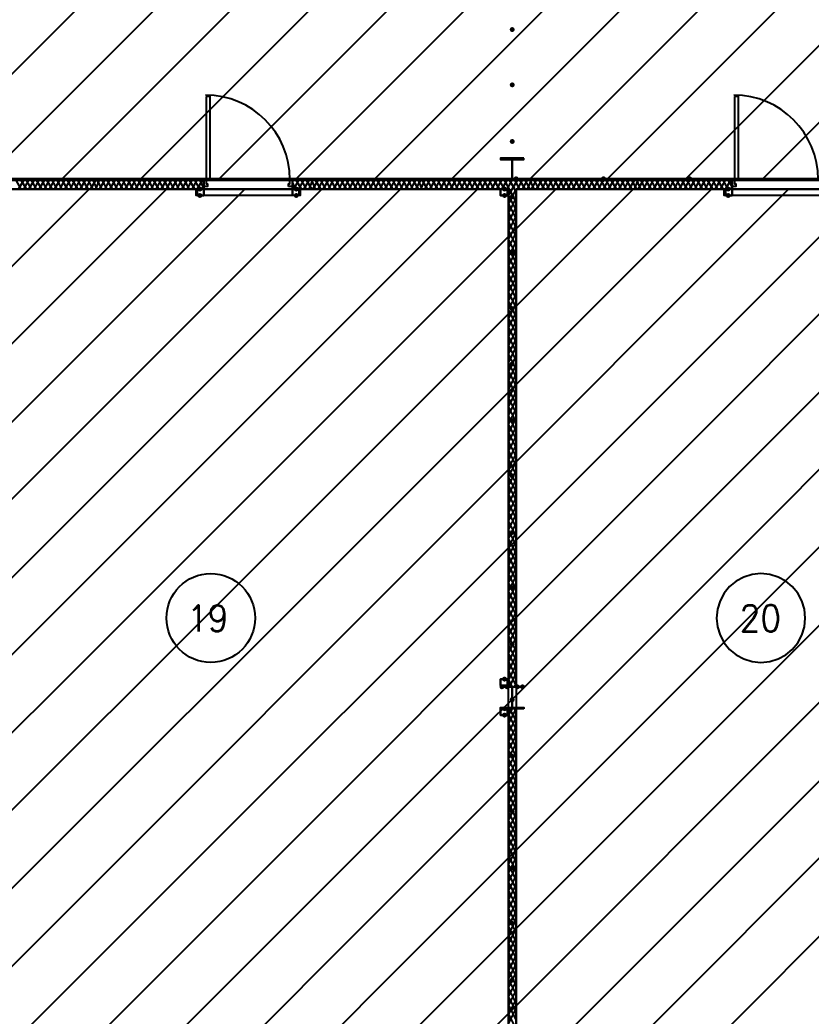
# Model space of a CAD drawing. Header units: millimetres. Extents: x 0 to 420, y 0 to 297.
# Drawn here: x 208.24 to 234.29, y 127.21 to 160 of the extents above; entities that cross this region are included whole.
import ezdxf

# ---------------------------------------------------------------- set-up
doc = ezdxf.new("R2010")
doc.units = ezdxf.units.MM
doc.layers.get('0').update_dxf_attribs({"linetype": 'CONTINUOUS'})
doc.styles.get("Standard").update_dxf_attribs({"font": 'STANDARD'})

msp = doc.modelspace()

# ---------------------------------------------------------------- hatches: boundary and pattern name
at = {"true_color": 0x000007}
for points in [[(224.536, 159.681333), (224.511129, 159.621537), (224.451333, 159.596667), (224.391538, 159.621537), (224.366667, 159.681333), (224.391537, 159.741129), (224.451333, 159.766), (224.511129, 159.741129)], [(224.536, 157.861), (224.511129, 157.801204), (224.451333, 157.776333), (224.391538, 157.801204), (224.366667, 157.861), (224.391537, 157.920796), (224.451333, 157.945667), (224.511129, 157.920796)], [(224.536, 155.998333), (224.511129, 155.938538), (224.451333, 155.913667), (224.391538, 155.938538), (224.366667, 155.998333), (224.391537, 156.058129), (224.451333, 156.083), (224.511129, 156.058129)], [(214.249, 154.432), (214.224129, 154.372204), (214.164333, 154.347333), (214.104537, 154.372204), (214.079667, 154.432), (214.104537, 154.491796), (214.164333, 154.516667), (214.224129, 154.491796)], [(217.424, 154.432), (217.399129, 154.372204), (217.339333, 154.347333), (217.279538, 154.372204), (217.254667, 154.432), (217.279537, 154.491796), (217.339333, 154.516667), (217.399129, 154.491796)], [(224.282, 154.432), (224.257129, 154.372204), (224.197333, 154.347333), (224.137538, 154.372204), (224.112667, 154.432), (224.137537, 154.491796), (224.197333, 154.516667), (224.257129, 154.491796)], [(231.648, 154.432), (231.623129, 154.372204), (231.563333, 154.347333), (231.503537, 154.372204), (231.478667, 154.432), (231.503537, 154.491796), (231.563333, 154.516667), (231.623129, 154.491796)], [(214.249, 154.220333), (214.224129, 154.160537), (214.164333, 154.135667), (214.104537, 154.160537), (214.079667, 154.220333), (214.104537, 154.280129), (214.164333, 154.305), (214.224129, 154.280129)], [(217.424, 154.220333), (217.399129, 154.160537), (217.339333, 154.135667), (217.279538, 154.160537), (217.254667, 154.220333), (217.279537, 154.280129), (217.339333, 154.305), (217.399129, 154.280129)], [(224.282, 154.220333), (224.257129, 154.160537), (224.197333, 154.135667), (224.137538, 154.160537), (224.112667, 154.220333), (224.137537, 154.280129), (224.197333, 154.305), (224.257129, 154.280129)], [(224.536, 154.178), (224.511129, 154.118204), (224.451333, 154.093333), (224.391538, 154.118204), (224.366667, 154.178), (224.391537, 154.237796), (224.451333, 154.262667), (224.511129, 154.237796)], [(231.648, 154.220333), (231.623129, 154.160537), (231.563333, 154.135667), (231.503537, 154.160537), (231.478667, 154.220333), (231.503537, 154.280129), (231.563333, 154.305), (231.623129, 154.280129)], [(224.536, 152.357667), (224.511129, 152.297871), (224.451333, 152.273), (224.391538, 152.297871), (224.366667, 152.357667), (224.391537, 152.417462), (224.451333, 152.442333), (224.511129, 152.417463)], [(224.536, 150.495), (224.511129, 150.435204), (224.451333, 150.410333), (224.391538, 150.435204), (224.366667, 150.495), (224.391537, 150.554796), (224.451333, 150.579667), (224.511129, 150.554796)], [(224.536, 148.674667), (224.511129, 148.614871), (224.451333, 148.59), (224.391538, 148.614871), (224.366667, 148.674667), (224.391537, 148.734462), (224.451333, 148.759333), (224.511129, 148.734463)], [(224.536, 146.812), (224.511129, 146.752204), (224.451333, 146.727333), (224.391538, 146.752204), (224.366667, 146.812), (224.391537, 146.871796), (224.451333, 146.896667), (224.511129, 146.871796)], [(224.536, 144.991667), (224.511129, 144.931871), (224.451333, 144.907), (224.391538, 144.931871), (224.366667, 144.991667), (224.391537, 145.051462), (224.451333, 145.076333), (224.511129, 145.051463)], [(224.536, 143.129), (224.511129, 143.069204), (224.451333, 143.044333), (224.391538, 143.069204), (224.366667, 143.129), (224.391537, 143.188796), (224.451333, 143.213667), (224.511129, 143.188796)], [(224.536, 141.308667), (224.511129, 141.248871), (224.451333, 141.224), (224.391538, 141.248871), (224.366667, 141.308667), (224.391537, 141.368462), (224.451333, 141.393333), (224.511129, 141.368463)], [(224.536, 139.446), (224.511129, 139.386204), (224.451333, 139.361333), (224.391538, 139.386204), (224.366667, 139.446), (224.391537, 139.505796), (224.451333, 139.530667), (224.511129, 139.505796)], [(224.282, 138.303), (224.257129, 138.243204), (224.197333, 138.218333), (224.137538, 138.243204), (224.112667, 138.303), (224.137537, 138.362796), (224.197333, 138.387667), (224.257129, 138.362796)], [(224.197333, 138.049), (224.172462, 137.989204), (224.112667, 137.964333), (224.052871, 137.989204), (224.028, 138.049), (224.052871, 138.108796), (224.112667, 138.133667), (224.172462, 138.108796)], [(224.366667, 138.049), (224.341796, 137.989204), (224.282, 137.964333), (224.222204, 137.989204), (224.197333, 138.049), (224.222204, 138.108796), (224.282, 138.133667), (224.341796, 138.108796)], [(224.705333, 138.049), (224.680462, 137.989204), (224.620667, 137.964333), (224.560871, 137.989204), (224.536, 138.049), (224.560871, 138.108796), (224.620667, 138.133667), (224.680462, 138.108796)], [(224.874667, 138.049), (224.849796, 137.989204), (224.79, 137.964333), (224.730204, 137.989204), (224.705333, 138.049), (224.730204, 138.108796), (224.79, 138.133667), (224.849796, 138.108796)], [(224.536, 137.625667), (224.511129, 137.565871), (224.451333, 137.541), (224.391538, 137.565871), (224.366667, 137.625667), (224.391537, 137.685462), (224.451333, 137.710333), (224.511129, 137.685463)], [(224.282, 137.329333), (224.257129, 137.269537), (224.197333, 137.244667), (224.137538, 137.269537), (224.112667, 137.329333), (224.137537, 137.389129), (224.197333, 137.414), (224.257129, 137.389129)], [(224.282, 137.117667), (224.257129, 137.057871), (224.197333, 137.033), (224.137538, 137.057871), (224.112667, 137.117667), (224.137537, 137.177462), (224.197333, 137.202333), (224.257129, 137.177463)], [(224.536, 135.763), (224.511129, 135.703204), (224.451333, 135.678333), (224.391538, 135.703204), (224.366667, 135.763), (224.391537, 135.822796), (224.451333, 135.847667), (224.511129, 135.822796)], [(224.536, 133.942667), (224.511129, 133.882871), (224.451333, 133.858), (224.391538, 133.882871), (224.366667, 133.942667), (224.391537, 134.002462), (224.451333, 134.027333), (224.511129, 134.002463)], [(224.536, 132.08), (224.511129, 132.020204), (224.451333, 131.995333), (224.391538, 132.020204), (224.366667, 132.08), (224.391537, 132.139796), (224.451333, 132.164667), (224.511129, 132.139796)], [(224.536, 130.259667), (224.511129, 130.199871), (224.451333, 130.175), (224.391538, 130.199871), (224.366667, 130.259667), (224.391537, 130.319462), (224.451333, 130.344333), (224.511129, 130.319463)], [(224.536, 128.397), (224.511129, 128.337204), (224.451333, 128.312333), (224.391538, 128.337204), (224.366667, 128.397), (224.391537, 128.456796), (224.451333, 128.481667), (224.511129, 128.456796)]]:
    msp.add_hatch(color=0, dxfattribs=at).paths.add_polyline_path(points, flags=0)
at = {"true_color": 0x0000fe}
for points in [[(224.663, 154.770667), (224.638129, 154.710871), (224.578333, 154.686), (224.518537, 154.710871), (224.493667, 154.770667), (224.518537, 154.830462), (224.578333, 154.855333), (224.638129, 154.830463)], [(227.499333, 154.728333), (227.474463, 154.668537), (227.414667, 154.643667), (227.354871, 154.668537), (227.33, 154.728333), (227.354871, 154.788129), (227.414667, 154.813), (227.474462, 154.788129)], [(227.541667, 154.770667), (227.516796, 154.710871), (227.457, 154.686), (227.397204, 154.710871), (227.372333, 154.770667), (227.397204, 154.830462), (227.457, 154.855333), (227.516796, 154.830463)], [(230.335667, 154.728333), (230.310796, 154.668537), (230.251, 154.643667), (230.191204, 154.668537), (230.166333, 154.728333), (230.191204, 154.788129), (230.251, 154.813), (230.310796, 154.788129)], [(230.378, 154.770667), (230.353129, 154.710871), (230.293333, 154.686), (230.233538, 154.710871), (230.208667, 154.770667), (230.233537, 154.830462), (230.293333, 154.855333), (230.353129, 154.830463)]]:
    msp.add_hatch(color=0, dxfattribs=at).paths.add_polyline_path(points, flags=0)
at = {"true_color": 0x000007}
h = msp.add_hatch(color=0, dxfattribs=at)
h.paths.add_polyline_path([(231.690333, 154.770667), (224.578333, 154.770667), (231.690333, 154.728333)], flags=0)
h.paths.add_polyline_path([(224.578333, 154.770667), (231.690333, 154.728333), (224.578333, 154.728333)], flags=0)

# ---------------------------------------------------------------- linework, layer by layer
at = {"color": 0, "true_color": 0x000006}
msp.add_lwpolyline([(242.527667, 236.600999), (258.572001, 236.600999), (258.572001, 201.845333), (392.938, 201.845333), (392.938, 154.728333), (258.572001, 154.728333), (258.572001, 119.972666), (242.485334, 119.972666), (242.485334, 154.770666), (108.161668, 154.770666), (108.161668, 201.802999), (242.189001, 201.802999), (242.527667, 201.802999)], close=True, dxfattribs=at)
for points in [[(204.512334, 154.770666), (258.572001, 208.830332)], [(207.094668, 154.770666), (258.572001, 206.247999)], [(209.634668, 154.770666), (258.572001, 203.665666)], [(212.217001, 154.770666), (259.291667, 201.845333)], [(214.799334, 154.770666), (261.874001, 201.845333)], [(217.339334, 154.770666), (264.414001, 201.845333)], [(219.921667, 154.770666), (266.996334, 201.845333)], [(222.461667, 154.770666), (269.536334, 201.845333)], [(225.044001, 154.770666), (272.118667, 201.845333)], [(227.584001, 154.770666), (274.658667, 201.845333)], [(230.166334, 154.770666), (277.241001, 201.845333)], [(232.706334, 154.770666), (279.781001, 201.845333)]]:
    msp.add_lwpolyline(points, dxfattribs=at)
at = {"color": 0, "true_color": 0x000008}
msp.add_lwpolyline([(120.734667, 201.845333), (120.734667, 154.728333), (242.189, 154.728333), (242.189, 201.845333)], close=True, dxfattribs=at)
at = {"color": 0, "true_color": 0x000007}
for points in [[(217.127667, 154.7495), (217.113351, 155.033009), (217.071333, 155.308327), (217.003007, 155.574061), (216.909766, 155.828818), (216.793004, 156.071204), (216.654114, 156.299824), (216.494491, 156.513286), (216.315528, 156.710195), (216.118619, 156.889158), (215.905157, 157.048781), (215.676537, 157.18767), (215.434151, 157.304432), (215.179395, 157.397674), (214.91366, 157.466), (214.638342, 157.508018), (214.354833, 157.522333)], [(234.526667, 154.7495), (234.512351, 155.033009), (234.470333, 155.308327), (234.402007, 155.574061), (234.308766, 155.828818), (234.192004, 156.071204), (234.053114, 156.299824), (233.893491, 156.513286), (233.714528, 156.710195), (233.517619, 156.889158), (233.304157, 157.048781), (233.075537, 157.18767), (232.833151, 157.304432), (232.578395, 157.397674), (232.31266, 157.466), (232.037342, 157.508018), (231.753833, 157.522333)], [(224.112667, 155.448), (224.112667, 155.405667)], [(224.282, 155.448), (224.282, 155.405667)], [(224.451333, 155.448), (224.451333, 154.728333)], [(224.620667, 155.448), (224.620667, 155.405667)], [(224.79, 155.448), (224.79, 155.405667)], [(224.112667, 154.770667), (224.112667, 154.728333)], [(224.282, 154.770667), (224.282, 154.728333)], [(231.690333, 154.770667), (224.578333, 154.770667), (231.690333, 154.770667), (224.578333, 154.728333)], [(224.620667, 154.770667), (224.620667, 154.728333)], [(224.79, 154.770667), (224.79, 154.728333)], [(214.291333, 154.728333), (199.813333, 154.728333)], [(207.221667, 154.432), (214.291333, 154.432)], [(208.28, 154.432), (208.110667, 154.728333)], [(208.195333, 154.432), (208.364667, 154.728333)], [(208.449333, 154.432), (208.28, 154.728333)], [(208.364667, 154.432), (208.534, 154.728333)], [(208.618667, 154.432), (208.449333, 154.728333)], [(208.534, 154.432), (208.703333, 154.728333)], [(208.788, 154.432), (208.618667, 154.728333)], [(208.703333, 154.432), (208.872667, 154.728333)], [(208.957333, 154.432), (208.788, 154.728333)], [(208.872667, 154.432), (209.042, 154.728333)], [(209.126667, 154.432), (208.957333, 154.728333)], [(209.042, 154.432), (209.211333, 154.728333)], [(209.296, 154.432), (209.126667, 154.728333)], [(209.211333, 154.432), (209.380667, 154.728333)], [(209.465333, 154.432), (209.296, 154.728333)], [(209.380667, 154.432), (209.55, 154.728333)], [(209.634667, 154.432), (209.465333, 154.728333)], [(209.55, 154.432), (209.719333, 154.728333)], [(209.804, 154.432), (209.634667, 154.728333)], [(209.719333, 154.432), (209.888667, 154.728333)], [(209.973333, 154.432), (209.804, 154.728333)], [(209.888667, 154.432), (210.058, 154.728333)], [(210.142667, 154.432), (209.973333, 154.728333)], [(210.058, 154.432), (210.227333, 154.728333)], [(210.312, 154.432), (210.142667, 154.728333)], [(210.227333, 154.432), (210.396667, 154.728333)], [(210.481333, 154.432), (210.312, 154.728333)], [(210.396667, 154.432), (210.566, 154.728333)], [(210.650667, 154.432), (210.481333, 154.728333)], [(210.566, 154.432), (210.735333, 154.728333)], [(210.777667, 154.432), (210.650667, 154.728333)], [(210.735333, 154.432), (210.862333, 154.728333)], [(210.947, 154.432), (210.777667, 154.728333)], [(210.862333, 154.432), (211.031667, 154.728333)], [(211.116333, 154.432), (210.947, 154.728333)], [(211.031667, 154.432), (211.201, 154.728333)], [(211.285667, 154.432), (211.116333, 154.728333)], [(211.201, 154.432), (211.370333, 154.728333)], [(211.455, 154.432), (211.285667, 154.728333)], [(211.370333, 154.432), (211.539667, 154.728333)], [(211.624333, 154.432), (211.455, 154.728333)], [(211.539667, 154.432), (211.709, 154.728333)], [(211.793667, 154.432), (211.624333, 154.728333)], [(211.709, 154.432), (211.878333, 154.728333)], [(211.963, 154.432), (211.793667, 154.728333)], [(211.878333, 154.432), (212.047667, 154.728333)], [(212.132333, 154.432), (211.963, 154.728333)], [(212.047667, 154.432), (212.217, 154.728333)], [(212.301667, 154.432), (212.132333, 154.728333)], [(212.217, 154.432), (212.386333, 154.728333)], [(212.471, 154.432), (212.301667, 154.728333)], [(212.386333, 154.432), (212.555667, 154.728333)], [(212.640333, 154.432), (212.471, 154.728333)], [(212.555667, 154.432), (212.725, 154.728333)], [(212.809667, 154.432), (212.640333, 154.728333)], [(212.725, 154.432), (212.894333, 154.728333)], [(212.979, 154.432), (212.809667, 154.728333)], [(212.894333, 154.432), (213.063667, 154.728333)], [(213.148333, 154.432), (212.979, 154.728333)], [(213.063667, 154.432), (213.233, 154.728333)], [(213.317667, 154.432), (213.148333, 154.728333)], [(213.233, 154.432), (213.402333, 154.728333)], [(213.487, 154.432), (213.317667, 154.728333)], [(213.402333, 154.432), (213.571667, 154.728333)], [(213.656333, 154.432), (213.487, 154.728333)], [(213.571667, 154.432), (213.741, 154.728333)], [(213.825667, 154.432), (213.656333, 154.728333)], [(213.741, 154.432), (213.910333, 154.728333)], [(213.995, 154.432), (213.825667, 154.728333)], [(213.910333, 154.432), (214.079667, 154.728333)], [(214.164333, 154.432), (213.995, 154.728333)], [(214.079667, 154.432), (214.249, 154.728333)], [(214.291333, 154.474333), (214.164333, 154.728333)], [(214.249, 154.432), (214.291333, 154.559)], [(214.291333, 154.728333), (214.291333, 154.516667), (214.291333, 154.432)], [(214.291333, 154.432), (214.291333, 154.516667), (214.291333, 154.728333), (214.291333, 154.516667)], [(214.291333, 154.347333), (214.291333, 154.432), (215.773, 154.432)], [(215.773, 154.432), (217.212333, 154.432), (217.212333, 154.347333)], [(217.212333, 154.686), (217.254667, 154.728333)], [(217.212333, 154.728333), (217.212333, 154.516667), (217.212333, 154.432)], [(217.212333, 154.432), (217.212333, 154.516667), (217.212333, 154.728333), (217.212333, 154.516667)], [(231.690333, 154.728333), (217.212333, 154.728333)], [(217.339333, 154.432), (217.212333, 154.643667)], [(217.212333, 154.432), (224.324333, 154.432)], [(217.254667, 154.432), (217.424, 154.728333)], [(217.508667, 154.432), (217.339333, 154.728333)], [(217.424, 154.432), (217.593333, 154.728333)], [(217.678, 154.432), (217.508667, 154.728333)], [(217.593333, 154.432), (217.762667, 154.728333)], [(217.847333, 154.432), (217.678, 154.728333)], [(217.762667, 154.432), (217.889667, 154.728333)], [(217.974333, 154.432), (217.847333, 154.728333)], [(217.889667, 154.432), (218.059, 154.728333)], [(218.143667, 154.432), (217.974333, 154.728333)], [(218.059, 154.432), (218.228333, 154.728333)], [(218.313, 154.432), (218.143667, 154.728333)], [(218.228333, 154.432), (218.397667, 154.728333)], [(218.482333, 154.432), (218.313, 154.728333)], [(218.397667, 154.432), (218.567, 154.728333)], [(218.651667, 154.432), (218.482333, 154.728333)], [(218.567, 154.432), (218.736333, 154.728333)], [(218.821, 154.432), (218.651667, 154.728333)], [(218.736333, 154.432), (218.905667, 154.728333)], [(218.990333, 154.432), (218.821, 154.728333)], [(218.905667, 154.432), (219.075, 154.728333)], [(219.159667, 154.432), (218.990333, 154.728333)], [(219.075, 154.432), (219.244333, 154.728333)], [(219.329, 154.432), (219.159667, 154.728333)], [(219.244333, 154.432), (219.413667, 154.728333)], [(219.498333, 154.432), (219.329, 154.728333)], [(219.413667, 154.432), (219.583, 154.728333)], [(219.667667, 154.432), (219.498333, 154.728333)], [(219.583, 154.432), (219.752333, 154.728333)], [(219.837, 154.432), (219.667667, 154.728333)], [(219.752333, 154.432), (219.921667, 154.728333)], [(220.006333, 154.432), (219.837, 154.728333)], [(219.921667, 154.432), (220.091, 154.728333)], [(220.175667, 154.432), (220.006333, 154.728333)], [(220.091, 154.432), (220.260333, 154.728333)], [(220.345, 154.432), (220.175667, 154.728333)], [(220.260333, 154.432), (220.429667, 154.728333)], [(220.514333, 154.432), (220.345, 154.728333)], [(220.429667, 154.432), (220.599, 154.728333)], [(220.683667, 154.432), (220.514333, 154.728333)], [(220.599, 154.432), (220.768333, 154.728333)], [(220.853, 154.432), (220.683667, 154.728333)], [(220.768333, 154.432), (220.937667, 154.728333)], [(221.022333, 154.432), (220.853, 154.728333)], [(220.937667, 154.432), (221.107, 154.728333)], [(221.191667, 154.432), (221.022333, 154.728333)], [(221.107, 154.432), (221.276333, 154.728333)], [(221.361, 154.432), (221.191667, 154.728333)], [(221.276333, 154.432), (221.445667, 154.728333)], [(221.488, 154.432), (221.361, 154.728333)], [(221.445667, 154.432), (221.572667, 154.728333)], [(221.657333, 154.432), (221.488, 154.728333)], [(221.572667, 154.432), (221.742, 154.728333)], [(221.826667, 154.432), (221.657333, 154.728333)], [(221.742, 154.432), (221.911333, 154.728333)], [(221.996, 154.432), (221.826667, 154.728333)], [(221.911333, 154.432), (222.080667, 154.728333)], [(222.165333, 154.432), (221.996, 154.728333)], [(222.080667, 154.432), (222.25, 154.728333)], [(222.334667, 154.432), (222.165333, 154.728333)], [(222.25, 154.432), (222.419333, 154.728333)], [(222.504, 154.432), (222.334667, 154.728333)], [(222.419333, 154.432), (222.588667, 154.728333)], [(222.673333, 154.432), (222.504, 154.728333)], [(222.588667, 154.432), (222.758, 154.728333)], [(222.842667, 154.432), (222.673333, 154.728333)], [(222.758, 154.432), (222.927333, 154.728333)], [(223.012, 154.432), (222.842667, 154.728333)], [(222.927333, 154.432), (223.096667, 154.728333)], [(223.181333, 154.432), (223.012, 154.728333)], [(223.096667, 154.432), (223.266, 154.728333)], [(223.350667, 154.432), (223.181333, 154.728333)], [(223.266, 154.432), (223.435333, 154.728333)], [(223.52, 154.432), (223.350667, 154.728333)], [(223.435333, 154.432), (223.604667, 154.728333)], [(223.689333, 154.432), (223.52, 154.728333)], [(223.604667, 154.432), (223.774, 154.728333)], [(223.858667, 154.432), (223.689333, 154.728333)], [(223.774, 154.432), (223.943333, 154.728333)], [(224.028, 154.432), (223.858667, 154.728333)], [(223.943333, 154.432), (224.112667, 154.728333)], [(224.197333, 154.432), (224.028, 154.728333)], [(224.112667, 154.432), (224.282, 154.728333)], [(224.366667, 154.432), (224.197333, 154.728333)], [(224.282, 154.432), (224.451333, 154.728333)], [(224.324333, 154.220333), (224.451333, 154.432)], [(224.324333, 153.924), (224.578333, 154.432)], [(224.324333, 154.432), (224.324333, 138.049), (224.578333, 138.049), (224.578333, 154.432)], [(224.536, 154.432), (224.366667, 154.728333)], [(224.578333, 154.008667), (224.366667, 154.432)], [(224.451333, 154.432), (224.620667, 154.728333)], [(224.705333, 154.432), (224.536, 154.728333)], [(224.578333, 154.305), (224.536, 154.432)], [(224.578333, 154.432), (231.690333, 154.432)], [(224.620667, 154.432), (224.79, 154.728333)], [(224.874667, 154.432), (224.705333, 154.728333)], [(224.79, 154.432), (224.959333, 154.728333)], [(225.044, 154.432), (224.874667, 154.728333)], [(224.959333, 154.432), (225.086333, 154.728333)], [(225.171, 154.432), (225.044, 154.728333)], [(225.086333, 154.432), (225.255667, 154.728333)], [(225.340333, 154.432), (225.171, 154.728333)], [(225.255667, 154.432), (225.425, 154.728333)], [(225.509667, 154.432), (225.340333, 154.728333)], [(225.425, 154.432), (225.594333, 154.728333)], [(225.679, 154.432), (225.509667, 154.728333)], [(225.594333, 154.432), (225.763667, 154.728333)], [(225.848333, 154.432), (225.679, 154.728333)], [(225.763667, 154.432), (225.933, 154.728333)], [(226.017667, 154.432), (225.848333, 154.728333)], [(225.933, 154.432), (226.102333, 154.728333)], [(226.187, 154.432), (226.017667, 154.728333)], [(226.102333, 154.432), (226.271667, 154.728333)], [(226.356333, 154.432), (226.187, 154.728333)], [(226.271667, 154.432), (226.441, 154.728333)], [(226.525667, 154.432), (226.356333, 154.728333)], [(226.441, 154.432), (226.610333, 154.728333)], [(226.695, 154.432), (226.525667, 154.728333)], [(226.610333, 154.432), (226.779667, 154.728333)], [(226.864333, 154.432), (226.695, 154.728333)], [(226.779667, 154.432), (226.949, 154.728333)], [(227.033667, 154.432), (226.864333, 154.728333)], [(226.949, 154.432), (227.118333, 154.728333)], [(227.203, 154.432), (227.033667, 154.728333)], [(227.118333, 154.432), (227.287667, 154.728333)], [(227.372333, 154.432), (227.203, 154.728333)], [(227.287667, 154.432), (227.457, 154.728333)], [(227.541667, 154.432), (227.372333, 154.728333)], [(227.457, 154.432), (227.626333, 154.728333)], [(227.711, 154.432), (227.541667, 154.728333)], [(227.626333, 154.432), (227.795667, 154.728333)], [(227.880333, 154.432), (227.711, 154.728333)], [(227.795667, 154.432), (227.965, 154.728333)], [(228.049667, 154.432), (227.880333, 154.728333)], [(227.965, 154.432), (228.134333, 154.728333)], [(228.219, 154.432), (228.049667, 154.728333)], [(228.134333, 154.432), (228.303667, 154.728333)], [(228.388333, 154.432), (228.219, 154.728333)], [(228.303667, 154.432), (228.473, 154.728333)], [(228.557667, 154.432), (228.388333, 154.728333)], [(228.473, 154.432), (228.6, 154.728333)], [(228.684667, 154.432), (228.557667, 154.728333)], [(228.6, 154.432), (228.769333, 154.728333)], [(228.854, 154.432), (228.684667, 154.728333)], [(228.769333, 154.432), (228.938667, 154.728333)], [(229.023333, 154.432), (228.854, 154.728333)], [(228.938667, 154.432), (229.108, 154.728333)], [(229.192667, 154.432), (229.023333, 154.728333)], [(229.108, 154.432), (229.277333, 154.728333)], [(229.362, 154.432), (229.192667, 154.728333)], [(229.277333, 154.432), (229.446667, 154.728333)], [(229.531333, 154.432), (229.362, 154.728333)], [(229.446667, 154.432), (229.616, 154.728333)], [(229.700667, 154.432), (229.531333, 154.728333)], [(229.616, 154.432), (229.785333, 154.728333)], [(229.87, 154.432), (229.700667, 154.728333)], [(229.785333, 154.432), (229.954667, 154.728333)], [(230.039333, 154.432), (229.87, 154.728333)], [(229.954667, 154.432), (230.124, 154.728333)], [(230.208667, 154.432), (230.039333, 154.728333)], [(230.124, 154.432), (230.293333, 154.728333)], [(230.378, 154.432), (230.208667, 154.728333)], [(230.293333, 154.432), (230.462667, 154.728333)], [(230.547333, 154.432), (230.378, 154.728333)], [(230.462667, 154.432), (230.632, 154.728333)], [(230.716667, 154.432), (230.547333, 154.728333)], [(230.632, 154.432), (230.801333, 154.728333)], [(230.886, 154.432), (230.716667, 154.728333)], [(230.801333, 154.432), (230.970667, 154.728333)], [(231.055333, 154.432), (230.886, 154.728333)], [(230.970667, 154.432), (231.14, 154.728333)], [(231.224667, 154.432), (231.055333, 154.728333)], [(231.14, 154.432), (231.309333, 154.728333)], [(231.394, 154.432), (231.224667, 154.728333)], [(231.309333, 154.432), (231.478667, 154.728333)], [(231.563333, 154.432), (231.394, 154.728333)], [(231.478667, 154.432), (231.648, 154.728333)], [(231.690333, 154.516667), (231.563333, 154.728333)], [(231.648, 154.432), (231.690333, 154.516667)], [(231.690333, 154.728333), (231.690333, 154.516667), (231.690333, 154.432)], [(231.690333, 154.432), (231.690333, 154.516667), (231.690333, 154.728333), (231.690333, 154.516667)], [(231.690333, 154.347333), (231.690333, 154.432), (233.129667, 154.432)], [(233.129667, 154.432), (234.611333, 154.432), (234.611333, 154.347333)], [(215.773, 154.220333), (214.291333, 154.220333), (214.291333, 154.347333)], [(217.212333, 154.347333), (217.212333, 154.220333), (215.773, 154.220333)], [(224.578333, 153.754667), (224.324333, 154.220333)], [(224.324333, 153.627667), (224.578333, 154.135667)], [(233.129667, 154.220333), (231.690333, 154.220333), (231.690333, 154.347333)], [(234.611333, 154.347333), (234.611333, 154.220333), (233.129667, 154.220333)], [(224.578333, 153.458333), (224.324333, 153.966333)], [(224.324333, 153.331333), (224.578333, 153.839333)], [(224.578333, 153.162), (224.324333, 153.67)], [(224.324333, 153.035), (224.578333, 153.543)], [(224.578333, 152.865667), (224.324333, 153.373667)], [(224.324333, 152.781), (224.578333, 153.246667)], [(224.578333, 152.569333), (224.324333, 153.077333)], [(224.324333, 152.484667), (224.578333, 152.992667)], [(224.578333, 152.273), (224.324333, 152.781)], [(224.324333, 152.188333), (224.578333, 152.696333)], [(224.578333, 152.019), (224.324333, 152.484667)], [(224.324333, 151.892), (224.578333, 152.4)], [(224.578333, 151.722667), (224.324333, 152.230667)], [(224.324333, 151.595667), (224.578333, 152.103667)], [(224.578333, 151.426333), (224.324333, 151.934333)], [(224.324333, 151.299333), (224.578333, 151.807333)], [(224.578333, 151.13), (224.324333, 151.638)], [(224.324333, 151.045333), (224.578333, 151.511)], [(224.578333, 150.833667), (224.324333, 151.341667)], [(224.324333, 150.749), (224.578333, 151.257)], [(224.578333, 150.537333), (224.324333, 151.045333)], [(224.324333, 150.452667), (224.578333, 150.960667)], [(224.578333, 150.241), (224.324333, 150.749)], [(224.324333, 150.156333), (224.578333, 150.664333)], [(224.578333, 149.987), (224.324333, 150.452667)], [(224.324333, 149.86), (224.578333, 150.368)], [(224.578333, 149.690667), (224.324333, 150.198667)], [(224.324333, 149.563667), (224.578333, 150.071667)], [(224.578333, 149.394333), (224.324333, 149.902333)], [(224.324333, 149.267333), (224.578333, 149.775333)], [(224.578333, 149.098), (224.324333, 149.606)], [(224.324333, 149.013333), (224.578333, 149.479)], [(224.578333, 148.801667), (224.324333, 149.309667)], [(224.324333, 148.717), (224.578333, 149.225)], [(224.578333, 148.505333), (224.324333, 149.013333)], [(224.324333, 148.420667), (224.578333, 148.928667)], [(224.578333, 148.251333), (224.324333, 148.717)], [(224.324333, 148.124333), (224.578333, 148.632333)], [(224.578333, 147.955), (224.324333, 148.463)], [(224.324333, 147.828), (224.578333, 148.336)], [(224.578333, 147.658667), (224.324333, 148.166667)], [(224.324333, 147.531667), (224.578333, 148.039667)], [(224.578333, 147.362333), (224.324333, 147.870333)], [(224.324333, 147.277667), (224.578333, 147.743333)], [(224.578333, 147.066), (224.324333, 147.574)], [(224.324333, 146.981333), (224.578333, 147.489333)], [(224.578333, 146.769667), (224.324333, 147.277667)], [(224.324333, 146.685), (224.578333, 147.193)], [(224.578333, 146.473333), (224.324333, 146.981333)], [(224.324333, 146.388667), (224.578333, 146.896667)], [(224.578333, 146.219333), (224.324333, 146.685)], [(224.324333, 146.092333), (224.578333, 146.600333)], [(224.578333, 145.923), (224.324333, 146.431)], [(224.324333, 145.796), (224.578333, 146.304)], [(224.578333, 145.626667), (224.324333, 146.134667)], [(224.324333, 145.499667), (224.578333, 146.007667)], [(224.578333, 145.330333), (224.324333, 145.838333)], [(224.324333, 145.245667), (224.578333, 145.711333)], [(224.578333, 145.034), (224.324333, 145.542)], [(224.324333, 144.949333), (224.578333, 145.457333)], [(224.578333, 144.737667), (224.324333, 145.245667)], [(224.324333, 144.653), (224.578333, 145.161)], [(224.578333, 144.483667), (224.324333, 144.949333)], [(224.324333, 144.356667), (224.578333, 144.864667)], [(224.578333, 144.187333), (224.324333, 144.695333)], [(224.324333, 144.060333), (224.578333, 144.568333)], [(224.578333, 143.891), (224.324333, 144.399)], [(224.324333, 143.764), (224.578333, 144.272)], [(224.578333, 143.594667), (224.324333, 144.102667)], [(224.324333, 143.51), (224.578333, 143.975667)], [(224.578333, 143.298333), (224.324333, 143.806333)], [(224.324333, 143.213667), (224.578333, 143.721667)], [(224.578333, 143.002), (224.324333, 143.51)], [(224.324333, 142.917333), (224.578333, 143.425333)], [(224.578333, 142.705667), (224.324333, 143.213667)], [(224.324333, 142.621), (224.578333, 143.129)], [(224.578333, 142.451667), (224.324333, 142.917333)], [(224.324333, 142.324667), (224.578333, 142.832667)], [(224.578333, 142.155333), (224.324333, 142.663333)], [(224.324333, 142.028333), (224.578333, 142.536333)], [(224.578333, 141.859), (224.324333, 142.367)], [(224.324333, 141.732), (224.578333, 142.24)], [(224.578333, 141.562667), (224.324333, 142.070667)], [(224.324333, 141.478), (224.578333, 141.943667)], [(224.578333, 141.266333), (224.324333, 141.774333)], [(224.324333, 141.181667), (224.578333, 141.689667)], [(234.103333, 140.313833), (234.073661, 140.608177), (233.988561, 140.882329), (233.853905, 141.130416), (233.675566, 141.346566), (233.459416, 141.524905), (233.211329, 141.659561), (232.937177, 141.744661), (232.642833, 141.774333), (232.34849, 141.744661), (232.074338, 141.659561), (231.826251, 141.524905), (231.610101, 141.346566), (231.431762, 141.130416), (231.297106, 140.882329), (231.212005, 140.608177), (231.182333, 140.313833)], [(224.578333, 140.97), (224.324333, 141.478)], [(224.324333, 140.885333), (224.578333, 141.393333)], [(224.578333, 140.716), (224.324333, 141.181667)], [(224.324333, 140.589), (224.578333, 141.097)], [(224.578333, 140.419667), (224.324333, 140.927667)], [(224.324333, 140.292667), (224.578333, 140.800667)], [(224.578333, 140.123333), (224.324333, 140.631333)], [(224.324333, 139.996333), (224.578333, 140.504333)], [(224.578333, 139.827), (224.324333, 140.335)], [(224.324333, 139.742333), (224.578333, 140.208)], [(224.578333, 139.530667), (224.324333, 140.038667)], [(231.182333, 140.313833), (231.212005, 140.01949), (231.297106, 139.745338), (231.431762, 139.497251), (231.610101, 139.281101), (231.826251, 139.102762), (232.074338, 138.968106), (232.34849, 138.883005), (232.642833, 138.853333), (232.937177, 138.883005), (233.211329, 138.968106), (233.459416, 139.102762), (233.675566, 139.281101), (233.853905, 139.497251), (233.988561, 139.745338), (234.073661, 140.01949), (234.103333, 140.313833)], [(224.324333, 139.446), (224.578333, 139.954)], [(224.578333, 139.234333), (224.324333, 139.742333)], [(224.324333, 139.149667), (224.578333, 139.657667)], [(224.578333, 138.938), (224.324333, 139.446)], [(224.324333, 138.853333), (224.578333, 139.361333)], [(224.578333, 138.684), (224.324333, 139.149667)], [(224.324333, 138.557), (224.578333, 139.065)], [(224.578333, 138.387667), (224.324333, 138.895667)], [(224.324333, 138.260667), (224.578333, 138.768667)], [(224.578333, 138.091333), (224.324333, 138.599333)], [(224.366667, 138.049), (224.578333, 138.472333)], [(224.197333, 138.091333), (224.197333, 138.049)], [(224.451333, 138.049), (224.324333, 138.303)], [(224.451333, 137.329333), (224.451333, 138.049)], [(224.536, 138.049), (224.578333, 138.176)], [(224.112667, 137.329333), (224.112667, 137.371667)], [(224.282, 137.329333), (224.282, 137.371667)], [(224.324333, 137.117667), (224.451333, 137.329333)], [(224.324333, 136.821333), (224.578333, 137.329333)], [(224.578333, 136.652), (224.324333, 137.16)], [(224.578333, 136.948333), (224.366667, 137.329333)], [(224.578333, 137.202333), (224.536, 137.329333)], [(224.620667, 137.329333), (224.620667, 137.371667)], [(224.79, 137.329333), (224.79, 137.371667)], [(224.324333, 136.525), (224.578333, 137.033)], [(224.578333, 136.355667), (224.324333, 136.863667)], [(224.324333, 136.228667), (224.578333, 136.736667)], [(224.578333, 136.059333), (224.324333, 136.567333)], [(224.324333, 135.974667), (224.578333, 136.440333)], [(224.578333, 135.763), (224.324333, 136.271)], [(224.324333, 135.678333), (224.578333, 136.186333)], [(224.578333, 135.466667), (224.324333, 135.974667)], [(224.324333, 135.382), (224.578333, 135.89)], [(224.578333, 135.170333), (224.324333, 135.678333)], [(224.324333, 135.085667), (224.578333, 135.593667)], [(224.578333, 134.916333), (224.324333, 135.382)], [(224.324333, 134.789333), (224.578333, 135.297333)], [(224.578333, 134.62), (224.324333, 135.128)], [(224.324333, 134.493), (224.578333, 135.001)], [(224.578333, 134.323667), (224.324333, 134.831667)], [(224.324333, 134.196667), (224.578333, 134.704667)], [(224.578333, 134.027333), (224.324333, 134.535333)], [(224.324333, 133.942667), (224.578333, 134.408333)], [(224.578333, 133.731), (224.324333, 134.239)], [(224.324333, 133.646333), (224.578333, 134.154333)], [(224.578333, 133.434667), (224.324333, 133.942667)], [(224.324333, 133.35), (224.578333, 133.858)], [(224.578333, 133.180667), (224.324333, 133.646333)], [(224.324333, 133.053667), (224.578333, 133.561667)], [(224.578333, 132.884333), (224.324333, 133.392333)], [(224.324333, 132.757333), (224.578333, 133.265333)], [(224.578333, 132.588), (224.324333, 133.096)], [(224.324333, 132.461), (224.578333, 132.969)], [(224.578333, 132.291667), (224.324333, 132.799667)], [(224.324333, 132.207), (224.578333, 132.672667)], [(224.578333, 131.995333), (224.324333, 132.503333)], [(224.324333, 131.910667), (224.578333, 132.418667)], [(224.578333, 131.699), (224.324333, 132.207)], [(224.324333, 131.614333), (224.578333, 132.122333)], [(224.578333, 131.402667), (224.324333, 131.910667)], [(224.324333, 131.318), (224.578333, 131.826)], [(224.578333, 131.148667), (224.324333, 131.614333)], [(224.324333, 131.021667), (224.578333, 131.529667)], [(224.578333, 130.852333), (224.324333, 131.360333)], [(224.324333, 130.725333), (224.578333, 131.233333)], [(224.578333, 130.556), (224.324333, 131.064)], [(224.324333, 130.429), (224.578333, 130.937)], [(224.578333, 130.259667), (224.324333, 130.767667)], [(224.324333, 130.175), (224.578333, 130.640667)], [(224.578333, 129.963333), (224.324333, 130.471333)], [(224.324333, 129.878667), (224.578333, 130.386667)], [(224.578333, 129.667), (224.324333, 130.175)], [(224.324333, 129.582333), (224.578333, 130.090333)], [(224.578333, 129.413), (224.324333, 129.878667)], [(224.324333, 129.286), (224.578333, 129.794)], [(224.578333, 129.116667), (224.324333, 129.624667)], [(224.324333, 128.989667), (224.578333, 129.497667)], [(224.578333, 128.820333), (224.324333, 129.328333)], [(224.324333, 128.693333), (224.578333, 129.201333)], [(224.578333, 128.524), (224.324333, 129.032)], [(224.324333, 128.439333), (224.578333, 128.905)], [(224.578333, 128.227667), (224.324333, 128.735667)], [(224.324333, 128.143), (224.578333, 128.651)], [(224.578333, 127.931333), (224.324333, 128.439333)], [(224.324333, 127.846667), (224.578333, 128.354667)], [(224.578333, 127.635), (224.324333, 128.143)], [(224.324333, 127.550333), (224.578333, 128.058333)], [(224.578333, 127.381), (224.324333, 127.846667)], [(224.324333, 127.254), (224.578333, 127.762)], [(224.578333, 127.084667), (224.324333, 127.592667)], [(224.324333, 126.957667), (224.578333, 127.465667)], [(224.578333, 126.788333), (224.324333, 127.296333)]]:
    msp.add_lwpolyline(points, dxfattribs=at)
for points in [[(214.376, 157.48), (214.376, 154.728333), (214.503, 154.728333), (214.503, 157.48)], [(231.775, 157.48), (231.775, 154.728333), (231.902, 154.728333), (231.902, 157.48)], [(224.832333, 155.448), (224.070333, 155.448), (224.070333, 155.405667), (224.451333, 155.405667), (224.451333, 154.770667), (224.070333, 154.770667), (224.070333, 154.728333), (224.832333, 154.728333), (224.832333, 154.770667), (224.451333, 154.770667), (224.451333, 155.405667), (224.832333, 155.405667)], [(231.690333, 154.770667), (224.578333, 154.770667), (231.690333, 154.728333)], [(224.578333, 154.770667), (231.690333, 154.728333), (224.578333, 154.728333)], [(231.690333, 154.770667), (231.690333, 154.728333), (224.578333, 154.728333), (224.578333, 154.770667), (231.690333, 154.770667), (224.578333, 154.770667), (224.578333, 154.728333), (231.690333, 154.728333)], [(214.037333, 154.432), (214.291333, 154.432), (214.291333, 154.220333), (214.037333, 154.220333)], [(214.079667, 154.432), (214.079667, 154.220333), (214.291333, 154.220333), (214.291333, 154.432)], [(214.291333, 154.516667), (214.291333, 154.728333), (214.376, 154.728333), (214.376, 154.601333), (214.418333, 154.601333), (214.418333, 154.516667)], [(217.085333, 154.516667), (217.085333, 154.601333), (217.127667, 154.601333), (217.127667, 154.728333), (217.212333, 154.728333), (217.212333, 154.516667)], [(217.212333, 154.432), (217.424, 154.432), (217.424, 154.220333), (217.212333, 154.220333), (217.212333, 154.432), (217.466333, 154.432), (217.466333, 154.220333), (217.212333, 154.220333)], [(224.324333, 154.432), (224.070333, 154.432), (224.070333, 154.220333), (224.324333, 154.220333)], [(224.282, 154.432), (224.282, 154.220333), (224.070333, 154.220333), (224.070333, 154.432)], [(231.436333, 154.432), (231.690333, 154.432), (231.690333, 154.220333), (231.436333, 154.220333)], [(231.478667, 154.432), (231.478667, 154.220333), (231.690333, 154.220333), (231.690333, 154.432)], [(231.690333, 154.516667), (231.690333, 154.728333), (231.775, 154.728333), (231.775, 154.601333), (231.817333, 154.601333), (231.817333, 154.516667)], [(224.324333, 138.303), (224.070333, 138.303), (224.070333, 138.049), (224.324333, 138.049)], [(224.282, 138.303), (224.282, 138.091333), (224.070333, 138.091333), (224.070333, 138.303)], [(224.832333, 137.329333), (224.070333, 137.329333), (224.070333, 137.371667), (224.451333, 137.371667), (224.451333, 138.049), (224.070333, 138.049), (224.832333, 138.049), (224.451333, 138.049), (224.451333, 137.371667), (224.832333, 137.371667)], [(224.324333, 137.329333), (224.070333, 137.329333), (224.070333, 137.117667), (224.324333, 137.117667)], [(224.282, 137.329333), (224.282, 137.117667), (224.070333, 137.117667), (224.070333, 137.329333)], [(224.324333, 137.329333), (224.324333, 120.692333), (224.578333, 120.692333), (224.578333, 137.329333)]]:
    msp.add_lwpolyline(points, close=True, dxfattribs=at)
at = {"color": 0, "true_color": 0x000001}
for points in [[(176.022001, 119.972666), (210.523668, 154.431999)], [(178.562001, 119.972666), (213.063667, 154.431999)], [(181.144334, 119.972666), (215.646001, 154.431999)], [(183.684334, 119.972666), (218.186001, 154.431999)], [(186.266668, 119.972666), (220.768334, 154.431999)], [(188.806668, 119.972666), (223.308334, 154.431999)], [(191.389001, 119.972666), (225.890667, 154.431999)], [(193.929001, 119.972666), (228.430667, 154.431999)], [(196.511334, 119.972666), (231.013001, 154.431999)], [(199.093668, 119.972666), (233.553001, 154.431999)], [(201.633668, 119.972666), (236.135334, 154.431999)], [(204.216001, 119.972666), (238.675334, 154.431999)], [(206.756001, 119.972666), (241.257667, 154.431999)], [(209.338334, 119.972666), (242.189001, 152.823333)], [(211.878334, 119.972666), (242.189001, 150.283333)], [(214.460667, 119.972666), (242.189001, 147.700999)], [(217.000667, 119.972666), (242.189001, 145.160999)], [(219.583001, 119.972666), (242.189001, 142.578666)], [(222.123001, 119.972666), (242.189001, 140.038666)], [(224.705334, 119.972666), (242.189001, 137.456333)]]:
    msp.add_lwpolyline(points, dxfattribs=at)
at = {"color": 0, "true_color": 0x00002b}
for points in [[(207.221667, 154.432), (207.221667, 119.972667), (224.324333, 119.972667), (224.324333, 154.432)], [(224.578333, 154.432), (224.578333, 119.972667), (242.189, 119.972667), (242.189, 154.432)]]:
    msp.add_lwpolyline(points, close=True, dxfattribs=at)
at = {"color": 0, "true_color": 0x000007}
msp.add_circle((214.524167, 140.313833), 1.4605, dxfattribs=at)

# ---------------------------------------------------------------- texts
at = {"color": 0, "true_color": 0x000007, "char_height": 0.872032, "attachment_point": 1}
for s, insert, width in [('19', (213.740993, 140.741367), 0.87203199), ('20', (231.944326, 140.741367), 1.06581688)]:
    msp.add_mtext(s, dxfattribs=dict(at, insert=insert, width=width))

doc.saveas('drawing.dxf')
